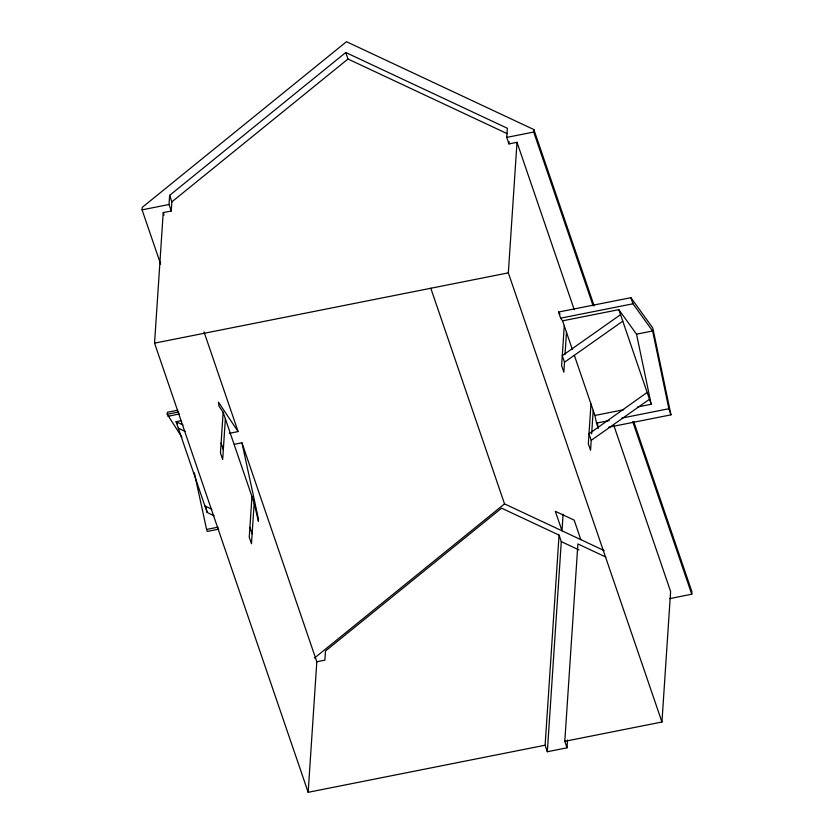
<?xml version="1.0" encoding="UTF-8"?>
<svg xmlns="http://www.w3.org/2000/svg" width="834" height="834" viewBox="0 0 834 834"><rect width="100%" height="100%" fill="white"/><g stroke="black" fill="none" stroke-linecap="round" stroke-linejoin="round"><path stroke-width="1.25" d="M160.618 264.065L142.082 209.855L142.249 207.364L346.475 41.7L533.864 129.562L594.131 305.797M308.163 792.3L316.826 661.758L324.874 660.163L325.479 651.02L501.588 508.167L559.061 535.115L545.113 745.221L308.163 792.3L154.551 343.149L163.224 212.607L171.262 211.012L171.867 201.87L169.646 195.364L345.756 52.5L507.343 128.269L506.738 137.401L508.959 143.917L517.007 142.312L574.24 309.675M171.262 211.012L169.041 204.497L169.646 195.364M181.916 437.235L167.217 414.258L167.353 412.267L177.569 410.245M229.277 433.326L238.107 431.574L218.425 402.124L218.977 406.116L223.147 412.34L220.447 453.008L222.668 459.513L225.368 418.856M251.951 496.584L249.251 537.252L251.482 543.758L254.182 503.1L223.147 412.34M508.959 143.917L509.115 141.624M545.113 745.221L547.333 751.736L567.016 747.817L564.795 741.311L661.946 722.004L508.333 272.854L517.007 142.312M593.13 305.828L533.697 132.043L533.864 129.562M564.264 325.833L561.616 365.667L563.847 372.173L564.503 362.217L562.283 355.711L620.548 314.658M565.025 354.429L566.484 332.349M547.333 751.736L561.292 541.62L559.061 535.115M563.106 514.203L562.012 530.82L555.329 511.294L574.167 520.124L580.839 539.65M564.795 741.311L577.899 543.945L605.932 557.091M567.016 747.817L567.537 740.029M590.972 403.948L588.335 443.782L590.555 450.287L591.223 440.331L588.992 433.826L647.142 392.428M591.65 433.836L593.203 410.464M661.946 722.004L670.609 591.473L613.803 425.34M669.702 598.604L691.751 594.215L691.918 591.733L633.757 421.65M171.867 201.87L347.976 59.016L507.208 133.669M314.46 658.057L504.528 503.872L604.223 550.617M564.503 362.217L622.769 321.163M591.223 440.331L649.488 399.277M142.082 209.855L169.041 204.497M506.738 137.401L533.697 132.043M154.551 343.149L508.333 272.854M572.301 349.331L562.554 320.84L560.625 318.161L558.53 312.052L630.9 297.675L652.803 328.043L670.963 414.842L608.757 427.206M560.625 318.161L632.985 303.784L652.615 330.983L668.878 408.733L670.963 414.842M562.554 320.84L618.838 309.654L636.53 334.184L651.198 404.271L637.437 407.002M167.217 414.258L178.705 411.975M167.905 416.26L179.393 413.977M181.176 420.68L176.089 421.691L207.124 512.441L214.046 515.735M636.53 334.184L652.615 330.983M234.375 444.293L241.943 442.791L316.826 661.758M574.376 355.409L594.913 415.457L623.676 409.744M594.913 415.457L596.519 423.109L609.206 420.586M621.903 418.074L668.878 408.733M194.364 472.868L206.603 529.434L218.101 527.151M218.779 529.152L207.291 531.435L206.603 529.434M561.292 541.62L578.952 549.908M183.011 424.975L176.089 421.691L177.486 423.797M178.309 428.207L185.242 431.491M204.893 505.936L211.826 509.22M558.53 312.052L560.041 314.147M630.9 297.675L632.985 303.784M618.838 309.654L651.198 404.271M632.745 421.67L691.751 594.215M596.519 423.109L598.186 427.998M430.771 288.189L504.528 503.872M345.756 52.5L347.976 59.016M163.224 212.607L164.069 215.068M204.028 331.932L238.107 431.574M221.104 443.052L223.335 449.557M249.919 527.286L252.139 533.802M241.943 442.791L258.498 519.29L258.363 521.281L254.182 503.1M206.029 507.406L207.124 512.441M597.29 422.932L598.343 427.967"/></g></svg>
